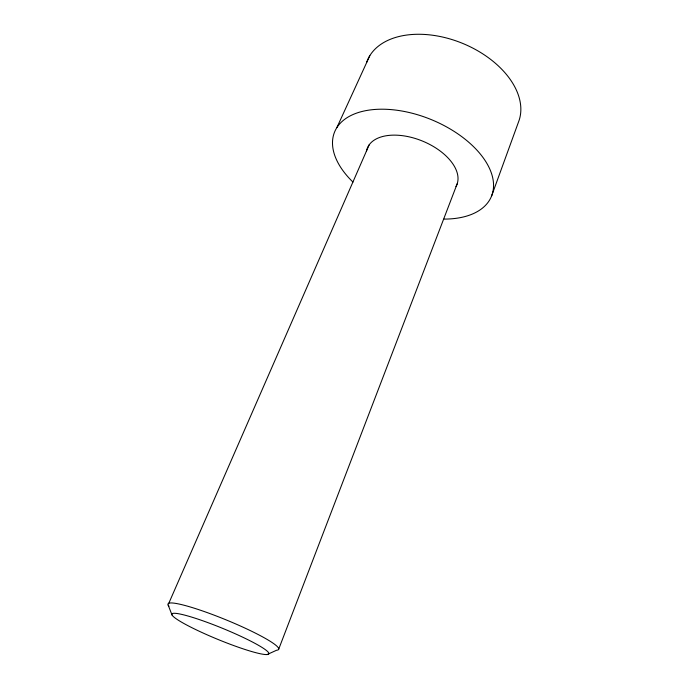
<?xml version="1.0" encoding="UTF-8"?>
<svg xmlns="http://www.w3.org/2000/svg" width="689" height="689" viewBox="0 0 689 689"><rect width="100%" height="100%" fill="white"/><g stroke="black" fill="none" stroke-linecap="round" stroke-linejoin="round"><path stroke-width="1.03" d="M491.601 195.96L518.516 121.979A81.595 52.071 22.3 0 0 460.795 42.649A81.595 52.071 22.3 0 0 366.651 62.329M278.735 649.09L457.212 183.722M168.805 603.263L369.175 144.828M336.887 127.568L369.821 55.663M267.117 654.55A52.398 6.012 22.3 0 0 208.224 622.744A52.398 6.012 22.3 0 0 185.729 624.492A52.398 6.012 22.3 0 0 267.117 654.55L276.59 650.244A59.797 7.278 22.3 0 0 225.837 619.764A59.797 7.278 22.3 0 0 168.969 606.191M168.168 605.063L171.992 614.941M366.41 151.434A48.351 27.405 22.3 0 1 421.255 140.573A48.351 27.405 22.3 0 1 455.972 186.538M352.949 182.06A84.773 48.144 22.3 0 1 366.419 110.533A84.773 48.144 22.3 0 1 483.48 158.169A84.773 48.144 22.3 0 1 443.957 219.093"/></g></svg>
